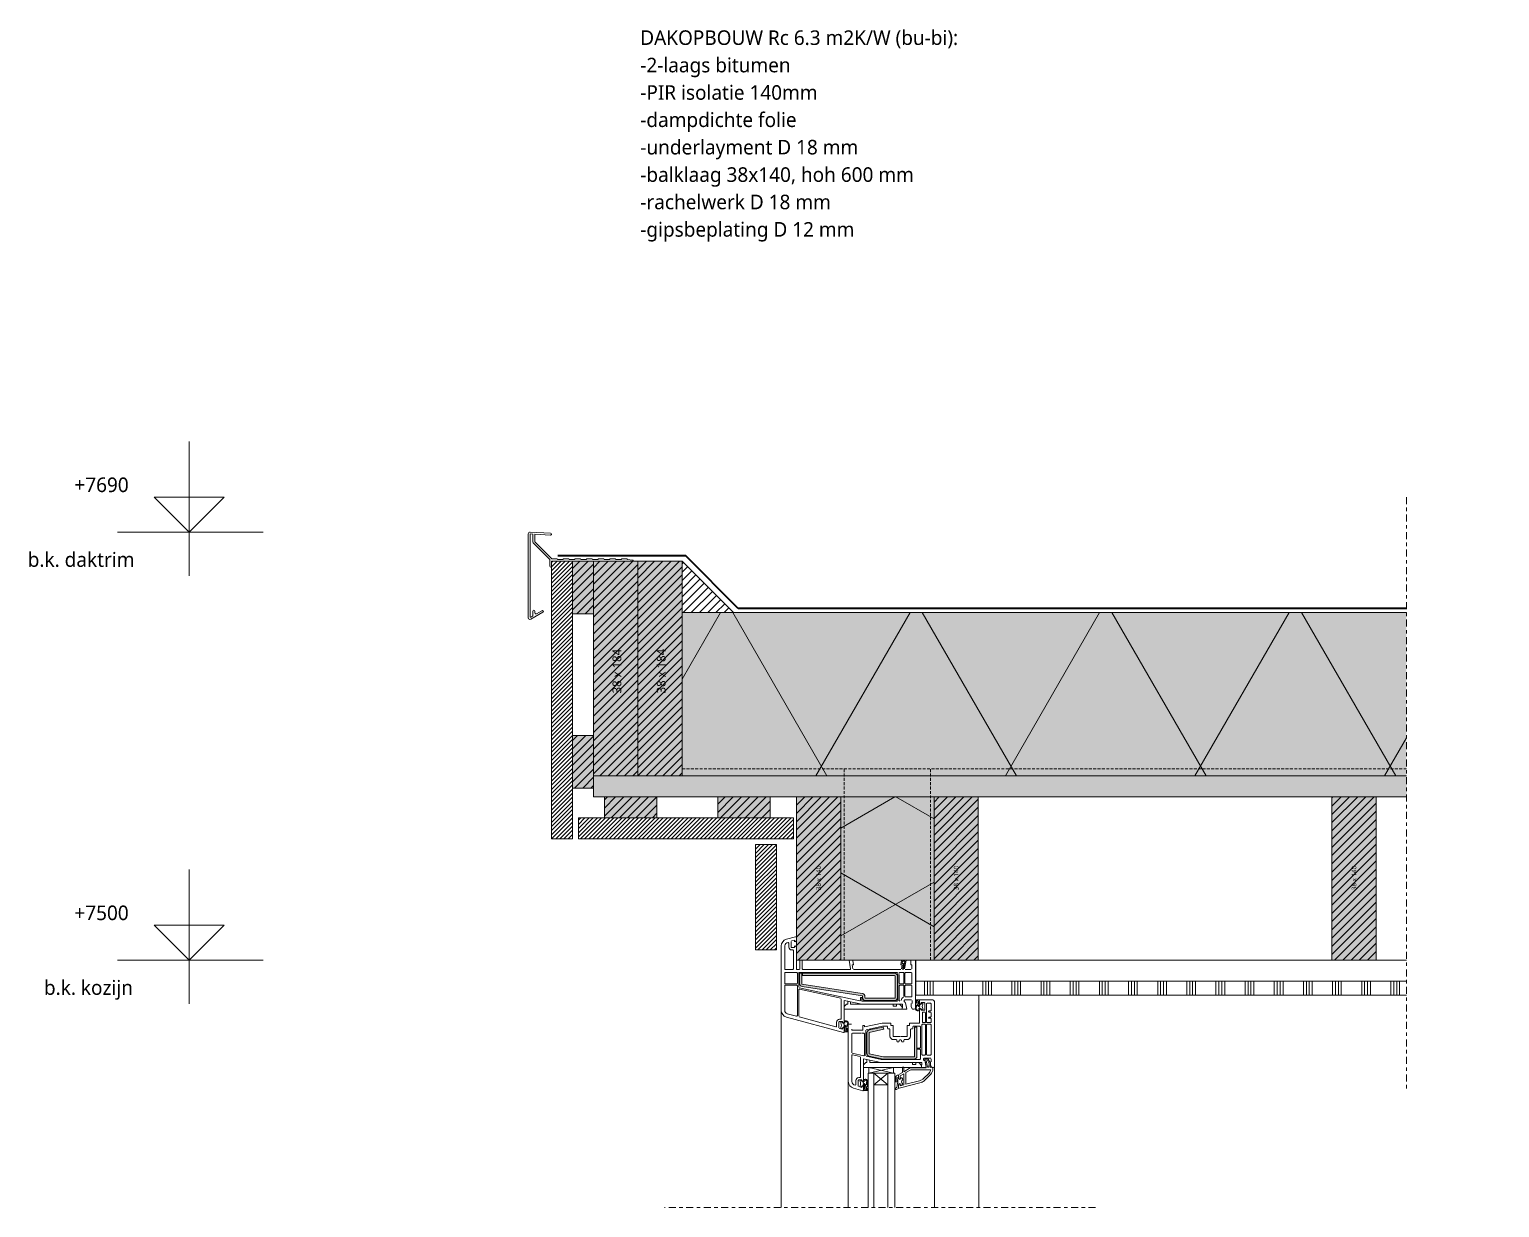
# Model space of a CAD drawing. Header units: millimetres. Extents: x 1813 to 34621, y -2347 to 13791.
# Drawn here: x 2617 to 3878, y -1646 to -635 of the extents above; entities that cross this region are included whole.
import ezdxf

# ---------------------------------------------------------------- set-up
doc = ezdxf.new("R2010")
doc.units = ezdxf.units.MM
doc.linetypes.add('MV_center', pattern=[15, 6, -3, 3, -3])
doc.linetypes.add('MV_hidden', pattern=[3.75, 2.5, -1.25])
for name, color, linetype, lineweight in [('A-ANNO-NOTE', 131, 'Continuous', 18), ('A-DETL', 90, 'Continuous', 13), ('A-DETL-GENF', 92, 'Continuous', 18), ('A-DETL-MEDM', 33, 'Continuous', 18), ('A-DETL-THIN', 151, 'Continuous', 18), ('G-ANNO-TEXT', 231, 'Continuous', 13)]:
    doc.layers.add(name, color=color, linetype=linetype, lineweight=lineweight)
doc.styles.add('Segoe UI', font='segoeui.ttf', dxfattribs={"height": 7.5})
doc.styles.add('Segoe UI_1', font='segoeui.ttf', dxfattribs={"height": 4})
doc.styles.add('Segoe UI_3', font='segoeui.ttf', dxfattribs={"height": 12.5})
doc.styles.add('Segoe UI_B', font='segoeui.ttf', dxfattribs={"height": 12.5})
pattern_1 = [(45, (0, 0), (-1.767767, 1.767767), [])]

# ---------------------------------------------------------------- blocks, each defined once
blk = doc.blocks.new('42 isolatie - Type 1-5094348-Details Verbouwingen')
at = {"layer": 'A-DETL-GENF'}
h = blk.add_hatch(color=256, dxfattribs=at)
h.paths.add_polyline_path([(1381.8, -0.8), (760.5, -0.8), (760.5, -140.8), (1381.8, -140.8)])
h.paths.add_polyline_path([(439.4, -0.8), (0.3, -0.8), (0.3, -140.8), (520.3, -140.8), (520.3, -0.8)])
at = {"layer": 'A-DETL-GENF', "lineweight": 13}
h = blk.add_hatch(dxfattribs=at)
h.set_pattern_fill('FP_16', color=256, style=0, pattern_type=2)
h.set_pattern_definition([(300, (-857.8, -704), (-121.936, -70.4), []), (240, (-857.8, -704), (-121.936, 70.4), [])])
h.paths.add_polyline_path([(1381.8, -0.8), (760.5, -0.8), (760.5, -140.8), (1381.8, -140.8)])
h.paths.add_polyline_path([(439.4, -0.8), (0.3, -0.8), (0.3, -140.8), (520.3, -140.8), (520.3, -0.8)])
at = {"layer": 'A-DETL-GENF'}
for p, q in [((1381.8, -0.8), (760.5, -0.8)), ((1381.8, -0.8), (760.5, -0.8)), ((760.5, -140.8), (1337.8, -140.8)), ((760.5, -140.8), (1337.8, -140.8)), ((1337.8, -140.8), (1381.8, -140.8))]:
    blk.add_line(p, q, dxfattribs=at)
blk = doc.blocks.new('27 compri_daktrim - Type 1-3429338-Details Verbouwingen')
at = {"layer": 'A-DETL-GENF', "lineweight": 13}
for p, q in [((-20, -48.5), (-20, 23.5)), ((-18.4, 25), (-0.8, 24.1)), ((-15.9, 23.3), (-18.4, 23.4)), ((-18.4, 23.4), (-18.4, -47.5)), ((-15.9, 16.3), (-15.9, 23.3)), ((-15.6, 15.6), (-1.5, 1.5)), ((-14.3, 16.6), (-14.3, 23.2)), ((-14.3, 23.2), (-0.8, 22.5)), ((0.3, 2), (-14.3, 16.6)), ((-1.5, 1.5), (-1.5, -4.3)), ((4.7, 2), (0.3, 2)), ((10, 1.6), (5, 1.6)), ((14.7, 2), (10.3, 2)), ((20, 1.6), (15, 1.6)), ((24.7, 2), (20.3, 2)), ((30, 1.6), (25, 1.6)), ((34.7, 2), (30.3, 2)), ((40, 1.6), (35, 1.6)), ((44.7, 2), (40.3, 2)), ((50, 1.6), (45, 1.6)), ((54.7, 2), (50.3, 2)), ((60, 1.6), (55, 1.6)), ((64.7, 2), (60.3, 2)), ((69.6, 1), (65, 1.6)), ((-17.8, -49.8), (-7.4, -43.8)), ((-17.6, -47.9), (-15.9, -46.9)), ((-15.9, -46.9), (-15.9, -42.8)), ((-14.3, -42.8), (-14.3, -44.2)), ((-12.8, -45.1), (-8.2, -42.4))]:
    blk.add_line(p, q, dxfattribs=at)
for centre, radius, start, end in [((-18.5, 23.5), 1.5, 87, 180), ((-14.9, 16.3), 1, 180, 225), ((-0.8, 23.3), 0.8, 360, 87), ((-0.8, 23.3), 0.8, 267, 0), ((4.7, 1.7), 0.3, 340.5288, 90), ((10.3, 1.7), 0.3, 90, 199.4712), ((14.7, 1.7), 0.3, 340.5288, 90), ((20.3, 1.7), 0.3, 90, 199.4712), ((24.7, 1.7), 0.3, 340.5288, 90), ((30.3, 1.7), 0.3, 90, 199.4712), ((34.7, 1.7), 0.3, 340.5288, 90), ((40.3, 1.7), 0.3, 90, 199.4712), ((44.7, 1.7), 0.3, 340.5288, 90), ((50.3, 1.7), 0.3, 90, 199.4712), ((54.7, 1.7), 0.3, 340.5288, 90), ((60.3, 1.7), 0.3, 90, 199.4712), ((64.7, 1.7), 0.3, 340.9679, 90), ((69.5, 0.5), 0.5, 270, 82.4599), ((-0.7, -4.3), 0.75, 180, 270), ((-0.7, -4.3), 0.75, 270, 0), ((-18.5, -48.5), 1.5, 180, 300), ((-17.9, -47.5), 0.5, 180, 300), ((-15.1, -42.8), 0.8, 90, 180), ((-15.1, -42.8), 0.8, 360, 90), ((-13.3, -44.2), 1, 180, 300), ((-7.8, -43.1), 0.8, 360, 120), ((-7.8, -43.1), 0.8, 300, 0)]:
    blk.add_arc(centre, radius, start, end, dxfattribs=at)
blk = doc.blocks.new('00 hout_rechthoekig_sls - SLS 38x184-V146-Details Verbouwingen')
at = {"layer": 'A-DETL-GENF', "lineweight": 13}
blk.add_hatch(color=256, dxfattribs=at).paths.add_polyline_path([(184, 0), (0, 0), (0, -38), (184, -38)])
at = {"layer": 'A-DETL-MEDM', "lineweight": 13}
h = blk.add_hatch(dxfattribs=at)
h.set_pattern_fill('FP_220', color=256, style=0, pattern_type=2)
h.set_pattern_definition([(135, (-1091.399, -3139.155), (-3.535534, -3.535534), [])])
h.paths.add_polyline_path([(184, 0), (0, 0), (0, -38), (184, -38)])
at = {"layer": 'A-DETL-MEDM'}
for p, q in [((0, 0), (184, 0)), ((0, -38), (0, 0)), ((184, 0), (184, -38)), ((184, 0), (184, -38)), ((184, 0), (184, -38)), ((45, -38), (0, -38)), ((45, -38), (0, -38)), ((149.5, -38), (45, -38)), ((149.5, -38), (45, -38)), ((184, -38), (149.5, -38)), ((184, -38), (149.5, -38))]:
    blk.add_line(p, q, dxfattribs=at)
blk = doc.blocks.new('00 hout_rechthoekig_sls - SLS 38x184-V147-Details Verbouwingen')
at = {"layer": 'A-DETL-GENF', "lineweight": 13}
blk.add_hatch(color=256, dxfattribs=at).paths.add_polyline_path([(184, -38), (184, 0), (0, 0), (0, -38)])
at = {"layer": 'A-DETL-MEDM', "lineweight": 13}
h = blk.add_hatch(dxfattribs=at)
h.set_pattern_fill('FP_221', color=256, style=0, pattern_type=2)
h.set_pattern_definition([(135, (-1091.399, -3177.155), (-3.535534, -3.535534), [])])
h.paths.add_polyline_path([(184, 0), (0, 0), (0, -38), (184, -38)])
at = {"layer": 'A-DETL-MEDM'}
for p, q in [((0, 0), (184, 0)), ((0, -38), (0, 0)), ((184, 0), (184, -38)), ((184, 0), (184, -38)), ((184, 0), (184, -38)), ((184, -38), (0, -38)), ((184, -38), (0, -38))]:
    blk.add_line(p, q, dxfattribs=at)
blk = doc.blocks.new('00 hout_rechthoekig_sls - Vuren Gewolmaniseerd 18x45-5094349-Details Verbouwingen')
at = {"layer": 'A-DETL-GENF', "lineweight": 13}
blk.add_hatch(color=256, dxfattribs=at).paths.add_polyline_path([(0, -18), (45, -18), (45, 0), (0, 0)])
at = {"layer": 'A-DETL-MEDM', "lineweight": 13}
h = blk.add_hatch(dxfattribs=at)
h.set_pattern_fill('FP_222', color=256, style=0, pattern_type=2)
h.set_pattern_definition([(315, (1285.899, 3083.155), (3.535534, 3.535534), [])])
h.paths.add_polyline_path([(0, -18), (45, -18), (45, 0), (0, 0)])
at = {"layer": 'A-DETL-MEDM'}
for p, q in [((0, 0), (45, 0)), ((0, -18), (0, 0)), ((45, 0), (45, -18)), ((45, 0), (45, -18)), ((45, 0), (45, -18)), ((45, -18), (0, -18)), ((45, -18), (0, -18))]:
    blk.add_line(p, q, dxfattribs=at)
blk = doc.blocks.new('00 hout_rechthoekig_sls - Vuren Gewolmaniseerd 18x45-V148-Details Verbouwingen')
at = {"layer": 'A-DETL-GENF', "lineweight": 13}
blk.add_hatch(color=256, dxfattribs=at).paths.add_polyline_path([(0, -18), (45, -18), (45, 0), (0, 0)])
at = {"layer": 'A-DETL-MEDM', "lineweight": 13}
h = blk.add_hatch(dxfattribs=at)
h.set_pattern_fill('FP_223', color=256, style=0, pattern_type=2)
h.set_pattern_definition([(315, (1136.399, 3083.155), (3.535534, 3.535534), [])])
h.paths.add_polyline_path([(0, -18), (45, -18), (45, 0), (0, 0)])
at = {"layer": 'A-DETL-MEDM'}
for p, q in [((0, 0), (45, 0)), ((0, -18), (0, 0)), ((45, 0), (45, -18)), ((45, 0), (45, -18)), ((45, 0), (45, -18)), ((45, -18), (0, -18)), ((45, -18), (0, -18))]:
    blk.add_line(p, q, dxfattribs=at)
blk = doc.blocks.new('NLRS_00_DI_maskeer - Type 1-5094346-Details Verbouwingen')
at = {"layer": 'A-DETL-GENF', "linetype": 'MV_center'}
blk.add_line((-100, 0), (408, 0), dxfattribs=at)
blk = doc.blocks.new('31 dubbel_glas - Type 1-V152-Details Verbouwingen')
at = {"layer": 'A-DETL-GENF', "lineweight": 13}
for p, q in [((0, 23), (115.2, 23)), ((0, 0), (0, 23)), ((0, 17), (115.2, 17)), ((0, 5), (10, 17)), ((0, 17), (10, 5)), ((10, 17), (10, 5)), ((115.2, 5), (0, 5)), ((115.2, 0), (0, 0))]:
    blk.add_line(p, q, dxfattribs=at)
blk = doc.blocks.new('33 sparing - Type 1-4933726-Details Verbouwingen')
at = {"layer": 'A-DETL-GENF'}
for p, q in [((0, 5), (21, 5)), ((0, 0), (0, 5)), ((0, 5), (21, 0)), ((21, 5), (0, 0)), ((21, 0), (0, 0)), ((21, 5), (21, 0))]:
    blk.add_line(p, q, dxfattribs=at)
blk = doc.blocks.new('NLRS_00_DI_hout_rechthoekig - SLS 38x140 2-V158-Details Verbouwingen')
at = {"layer": 'A-DETL-GENF', "lineweight": 13}
blk.add_hatch(color=256, dxfattribs=at).paths.add_polyline_path([(0, -38), (140, -38), (140, 0), (0, 0)])
at = {"layer": 'A-DETL-MEDM', "lineweight": 13}
h = blk.add_hatch(dxfattribs=at)
h.set_pattern_fill('FP_227', color=256, style=0, pattern_type=2)
h.set_pattern_definition([(315, (1433.399, 3275.155), (3.535534, 3.535534), [])])
h.paths.add_polyline_path([(0, -38), (140, -38), (140, 0), (0, 0)])
at = {"layer": 'A-DETL-MEDM'}
for p, q in [((0, 0), (140, 0)), ((0, -38), (0, 0)), ((140, 0), (140, -38)), ((140, 0), (140, -38)), ((140, 0), (140, -38)), ((140, -38), (0, -38)), ((140, -38), (0, -38))]:
    blk.add_line(p, q, dxfattribs=at)
blk = doc.blocks.new('00 hout_rechthoekig_sls - Vuren Gewolmaniseerd 18x45-V159-Details Verbouwingen')
at = {"layer": 'A-DETL-GENF', "lineweight": 13}
blk.add_hatch(color=256, dxfattribs=at).paths.add_polyline_path([(45, -18), (45, 0), (0, 0), (0, -18)])
at = {"layer": 'A-DETL-MEDM', "lineweight": 13}
h = blk.add_hatch(dxfattribs=at)
h.set_pattern_fill('FP_228', color=256, style=0, pattern_type=2)
h.set_pattern_definition([(45, (-3110.64, 1293.399), (-3.535534, 3.535534), [])])
h.paths.add_polyline_path([(45, -18), (45, 0), (0, 0), (0, -18)])
at = {"layer": 'A-DETL-MEDM'}
for p, q in [((0, 0), (45, 0)), ((0, -18), (0, 0)), ((45, 0), (45, -18)), ((45, 0), (45, -18)), ((45, 0), (45, -18)), ((45, -18), (0, -18)), ((45, -18), (0, -18))]:
    blk.add_line(p, q, dxfattribs=at)
blk = doc.blocks.new('00 hout_rechthoekig_sls - Vuren Gewolmaniseerd 18x45-V160-Details Verbouwingen')
at = {"layer": 'A-DETL-GENF', "lineweight": 13}
blk.add_hatch(color=256, dxfattribs=at).paths.add_polyline_path([(45, -18), (45, 0), (0, 0), (0, -18)])
at = {"layer": 'A-DETL-MEDM', "lineweight": 13}
h = blk.add_hatch(dxfattribs=at)
h.set_pattern_fill('FP_229', color=256, style=0, pattern_type=2)
h.set_pattern_definition([(45, (-3207.706, 1293.399), (-3.535534, 3.535534), [])])
h.paths.add_polyline_path([(45, -18), (45, 0), (0, 0), (0, -18)])
at = {"layer": 'A-DETL-MEDM'}
for p, q in [((0, 0), (45, 0)), ((0, -18), (0, 0)), ((45, 0), (45, -18)), ((45, 0), (45, -18)), ((45, 0), (45, -18)), ((45, -18), (0, -18)), ((45, -18), (0, -18))]:
    blk.add_line(p, q, dxfattribs=at)
blk = doc.blocks.new('NLRS_00_DI_hout_rechthoekig - SLS 38x140 2-V161-Details Verbouwingen')
at = {"layer": 'A-DETL-GENF', "lineweight": 13}
blk.add_hatch(color=256, dxfattribs=at).paths.add_polyline_path([(0, -38), (140, -38), (140, 0), (0, 0)])
at = {"layer": 'A-DETL-MEDM', "lineweight": 13}
h = blk.add_hatch(dxfattribs=at)
h.set_pattern_fill('FP_230', color=256, style=0, pattern_type=2)
h.set_pattern_definition([(315, (1433.399, 3393.155), (3.535534, 3.535534), [])])
h.paths.add_polyline_path([(0, -38), (140, -38), (140, 0), (0, 0)])
at = {"layer": 'A-DETL-MEDM'}
for p, q in [((0, 0), (140, 0)), ((0, -38), (0, 0)), ((140, 0), (140, -38)), ((140, 0), (140, -38)), ((140, 0), (140, -38)), ((140, -38), (0, -38)), ((140, -38), (0, -38))]:
    blk.add_line(p, q, dxfattribs=at)
blk = doc.blocks.new('NLRS_00_DI_hout_rechthoekig - SLS 38x140 2-V162-Details Verbouwingen')
at = {"layer": 'A-DETL-GENF', "lineweight": 13}
blk.add_hatch(color=256, dxfattribs=at).paths.add_polyline_path([(0, -38), (140, -38), (140, 0), (0, 0)])
at = {"layer": 'A-DETL-MEDM', "lineweight": 13}
h = blk.add_hatch(dxfattribs=at)
h.set_pattern_fill('FP_231', color=256, style=0, pattern_type=2)
h.set_pattern_definition([(315, (1433.399, 3734.355), (3.535534, 3.535534), [])])
h.paths.add_polyline_path([(0, -38), (140, -38), (140, 0), (0, 0)])
at = {"layer": 'A-DETL-MEDM'}
for p, q in [((0, 0), (140, 0)), ((0, -38), (0, 0)), ((140, 0), (140, -38)), ((140, 0), (140, -38)), ((140, 0), (140, -38)), ((140, -38), (0, -38)), ((140, -38), (0, -38))]:
    blk.add_line(p, q, dxfattribs=at)
blk = doc.blocks.new('42 isolatie - Type 1-5094352-Details Verbouwingen')
at = {"layer": 'A-DETL-GENF'}
blk.add_hatch(color=256, dxfattribs=at).paths.add_polyline_path([(0.3, -80.8), (140.3, -80.8), (140.3, -0.8), (0.3, -0.8)])
at = {"layer": 'A-DETL-GENF', "lineweight": 13}
h = blk.add_hatch(dxfattribs=at)
h.set_pattern_fill('FP_232', color=256, style=0, pattern_type=2)
h.set_pattern_definition([(300, (0, 0), (-69.282, -40), []), (240, (0, 0), (-69.282, 40), [])])
h.paths.add_polyline_path([(0.3, -0.8), (0.3, -80.8), (140.3, -80.8), (140.3, -0.8), (131.2, -0.8)])
at = {"layer": 'A-DETL-GENF'}
for p, q in [((140.3, -0.8), (0.3, -0.8)), ((0.3, -0.8), (0.3, -80.8)), ((140.3, -0.8), (0.3, -0.8)), ((0.3, -0.8), (0.3, -80.8)), ((140.3, -80.8), (140.3, -0.8)), ((140.3, -80.8), (140.3, -0.8)), ((0.3, -80.8), (140.3, -80.8)), ((0.3, -80.8), (140.3, -80.8))]:
    blk.add_line(p, q, dxfattribs=at)
blk = doc.blocks.new('NLRS_00_DI_maskeer - Type 1-5094347-Details Verbouwingen')
at = {"layer": 'A-DETL-GENF', "linetype": 'MV_center'}
blk.add_line((269.5, 0), (-100, 0), dxfattribs=at)

msp = doc.modelspace()

# ---------------------------------------------------------------- hatches: boundary and pattern name
at = {"layer": 'A-DETL-GENF', "lineweight": 13}
h = msp.add_hatch(dxfattribs=at)
h.set_pattern_fill('FP_23', color=254, style=0, pattern_type=2)
h.set_pattern_definition(pattern_1)
h.paths.add_polyline_path([(3083.2, -1329.4), (3083.2, -1091.4), (3065.2, -1091.4), (3065.2, -1329.4)])
h = msp.add_hatch(dxfattribs=at)
h.set_pattern_fill('FP_12', color=250, style=0, pattern_type=2)
h.set_pattern_definition([(45, (0, 0), (-3.535534, 3.535534), [])])
h.paths.add_polyline_path([(3177.2, -1135.4), (3221.2, -1135.4), (3177.2, -1091.4)])
h = msp.add_hatch(dxfattribs=at)
h.set_pattern_fill('FP_11', color=250, style=0, pattern_type=2)
h.set_pattern_definition([(0, (0, 0), (0, 9.476), []), (0, (0, 4.738), (0, 9.476), [4.738, -2.369])])
h.paths.add_polyline_path([(3431.2, -1293.4), (3798.5, -1293.4), (3798.5, -1275.4), (3101.2, -1275.4), (3101.2, -1293.4), (3393.2, -1293.4)])
h.paths.add_polyline_path([(4096.7, -1293.4), (4558.7, -1293.4), (4558.7, -1275.4), (4038.7, -1275.4), (4038.7, -1293.4), (4058.7, -1293.4)])
h = msp.add_hatch(dxfattribs=at)
h.set_pattern_fill('FP_23', color=254, style=0, pattern_type=2)
h.set_pattern_definition(pattern_1)
h.paths.add_polyline_path([(3110.6, -1329.4), (3272.7, -1329.4), (3272.7, -1311.4), (3088.2, -1311.4), (3088.2, -1329.4)])
h = msp.add_hatch(dxfattribs=at)
h.set_pattern_fill('FP_23', color=254, style=0, pattern_type=2)
h.set_pattern_definition(pattern_1)
h.paths.add_polyline_path([(3258.2, -1424.7), (3258.2, -1334.4), (3240.2, -1334.4), (3240.2, -1424.7)])
at = {"layer": 'A-DETL-GENF'}
for points in [[(3334.4, -1468.1), (3359.4, -1468.1), (3360, -1468), (3360.6, -1467.8), (3361.1, -1467.4), (3361.5, -1466.9), (3361.8, -1466.2), (3361.9, -1465.6), (3361.9, -1447.1), (3361.8, -1446.5), (3361.5, -1445.9), (3361.1, -1445.3), (3360.6, -1444.9), (3360, -1444.7), (3359.4, -1444.6), (3280.4, -1444.6), (3280.4, -1446.6), (3359.5, -1446.6), (3359.7, -1446.7), (3359.8, -1447), (3359.9, -1447.1), (3359.8, -1465.7), (3359.7, -1466), (3359.5, -1466.1), (3359.4, -1466.1), (3334.2, -1466.1), (3334, -1466), (3333.9, -1465.7), (3333.9, -1465.6), (3333.9, -1464.5), (3333.8, -1463.9), (3333.6, -1463.4), (3333.3, -1462.9), (3332.8, -1462.5), (3332.3, -1462.2), (3331.7, -1462.1), (3279.9, -1453.9), (3279.9, -1444.6), (3277.9, -1444.6), (3277.9, -1453.5), (3277.9, -1454), (3278.1, -1454.6), (3278.5, -1455.1), (3278.9, -1455.5), (3279.4, -1455.8), (3280, -1455.9), (3331.9, -1464.1), (3331.9, -1465.6), (3331.9, -1466.2), (3332.2, -1466.9), (3332.6, -1467.4), (3333.1, -1467.8), (3333.7, -1468)], [(3349.6, -1518.3), (3376.1, -1518.3), (3376.8, -1518.2), (3377.4, -1517.9), (3377.9, -1517.5), (3378.4, -1516.8), (3378.6, -1516.4), (3378.6, -1515.8), (3378.6, -1490.8), (3376.6, -1490.8), (3376.6, -1515.9), (3376.5, -1516.1), (3376.3, -1516.3), (3376.1, -1516.3), (3349.8, -1516.3), (3337.6, -1513.7), (3337.6, -1495.4), (3350.1, -1492.7), (3349.6, -1490.8), (3337.6, -1493.3), (3337.1, -1493.5), (3336.6, -1493.8), (3336.2, -1494.2), (3335.9, -1494.7), (3335.7, -1495.2), (3335.6, -1495.8), (3335.6, -1513.3), (3335.7, -1513.8), (3335.9, -1514.4), (3336.2, -1514.9), (3336.6, -1515.3), (3337.1, -1515.5), (3337.6, -1515.7), (3342.9, -1516.8)]]:
    msp.add_hatch(color=7, dxfattribs=at).paths.add_polyline_path(points)
at = {"layer": 'A-DETL-GENF', "lineweight": 13}
h = msp.add_hatch(dxfattribs=at)
h.set_pattern_fill('FP_13', color=254, style=0, pattern_type=2)
h.set_pattern_definition([(90, (10, 0), (-25, 1e-15), []), (90, (12.5, 0), (-25, 1e-15), []), (90, (15, 0), (-25, 1e-15), []), (90, (17.5, 0), (-25, 1e-15), [])])
h.paths.add_polyline_path([(3555.7, -1463.4), (3798.5, -1463.4), (3798.5, -1451.4), (3377.7, -1451.4), (3377.7, -1463.4), (3414.7, -1463.4)])
h.paths.add_polyline_path([(4558.7, -1463.4), (4558.7, -1451.4), (4038.7, -1451.4), (4038.7, -1463.4)])

# ---------------------------------------------------------------- linework, layer by layer
at = {"layer": 'A-DETL', "lineweight": 18}
for p, q in [((2754.4, -1103.8), (2754.4, -988.8)), ((2784.4, -1036.4), (2724.4, -1036.4)), ((2724.4, -1036.4), (2754.4, -1066.4)), ((2754.4, -1066.4), (2784.4, -1036.4)), ((2693, -1066.4), (2818, -1066.4)), ((2754.4, -1470.8), (2754.4, -1355.8)), ((2784.4, -1403.4), (2724.4, -1403.4)), ((2724.4, -1403.4), (2754.4, -1433.4)), ((2754.4, -1433.4), (2784.4, -1403.4)), ((3262.2, -1476.5), (3262.2, -1421.3)), ((3265.2, -1421.3), (3265.2, -1440.9)), ((3266.6, -1415.5), (3274.5, -1413.4)), ((3268.7, -1422.2), (3268.7, -1418.8)), ((3270.7, -1417.4), (3270.7, -1422.2)), ((3273.7, -1416.2), (3271, -1416.9)), ((3271.2, -1422.7), (3273.7, -1422.7)), ((3272.2, -1424.7), (3271.2, -1424.7)), ((3273.7, -1417.7), (3273.7, -1416.2)), ((3273.7, -1422.7), (3273.7, -1421.2)), ((3275.2, -1416.7), (3274.2, -1417.7)), ((3274.2, -1421.2), (3275.2, -1422.2)), ((2693, -1433.4), (2818, -1433.4)), ((3272.7, -1440.9), (3272.7, -1425.2)), ((3275.2, -1433.4), (3275.2, -1440.9)), ((3278.2, -1440.9), (3278.2, -1433.4)), ((3280.2, -1433.4), (3280.2, -1440.9)), ((3321.7, -1440.8), (3320.4, -1433.4)), ((3323.5, -1433.8), (3324.2, -1437.4)), ((3364.7, -1437.4), (3365.3, -1433.8)), ((3366.2, -1434.4), (3365.8, -1436.4)), ((3365.8, -1436.4), (3367.1, -1436.4)), ((3368.2, -1434.4), (3366.2, -1434.4)), ((3367.1, -1436.4), (3366.2, -1441.4)), ((3366.9, -1441.4), (3368.2, -1434.4)), ((3369.4, -1433.4), (3368, -1440.9)), ((3373.2, -1437.4), (3373.2, -1433.4)), ((3377.2, -1433.4), (3377.2, -1474.4)), ((3377.7, -1433.4), (3377.7, -1451.4)), ((3734.4, -1433.4), (3431.2, -1433.4)), ((3798.5, -1433.4), (3772.4, -1433.4)), ((3265.2, -1444.6), (3265.2, -1453.3)), ((3265.7, -1441.4), (3272.2, -1441.4)), ((3275.5, -1444.1), (3265.7, -1444.1)), ((3275.7, -1441.4), (3277.7, -1441.4)), ((3276, -1453.3), (3276, -1444.6)), ((3277.2, -1456.7), (3277.2, -1444.6)), ((3277.7, -1444.1), (3361.7, -1444.1)), ((3279.9, -1444.6), (3277.9, -1444.6)), ((3277.9, -1444.6), (3277.9, -1453.5)), ((3279.9, -1453.9), (3279.9, -1444.6)), ((3359.4, -1444.6), (3280.4, -1444.6)), ((3280.4, -1444.6), (3280.4, -1446.6)), ((3280.4, -1446.6), (3359.4, -1446.6)), ((3280.7, -1441.4), (3321.2, -1441.4)), ((3324.2, -1437.4), (3322.9, -1437.4)), ((3322.9, -1437.4), (3323.5, -1440.9)), ((3324.1, -1441.4), (3364.7, -1441.4)), ((3359.9, -1447.1), (3359.9, -1465.6)), ((3361.9, -1465.6), (3361.9, -1447.1)), ((3362.2, -1444.6), (3362.2, -1468.1)), ((3363.4, -1445.7), (3363.4, -1453.3)), ((3366.9, -1444.1), (3363.9, -1444.1)), ((3365.9, -1437.4), (3364.7, -1437.4)), ((3365.3, -1440.9), (3365.9, -1437.4)), ((3367.4, -1453.3), (3367.4, -1444.6)), ((3368.2, -1444.6), (3368.2, -1453.3)), ((3368.4, -1441.4), (3373.7, -1441.4)), ((3373.7, -1444.1), (3368.7, -1444.1)), ((3374.2, -1437.4), (3373.2, -1437.4)), ((3374.2, -1440.9), (3374.2, -1437.4)), ((3374.2, -1453.3), (3374.2, -1444.6)), ((3265.2, -1455.5), (3265.2, -1476.5)), ((3265.7, -1453.8), (3275.5, -1453.8)), ((3275.5, -1455), (3265.7, -1455)), ((3276, -1481), (3276, -1455.5)), ((3277.2, -1481.6), (3277.2, -1458.9)), ((3329.6, -1468.2), (3277.6, -1457.1)), ((3277.8, -1458.4), (3313.3, -1466)), ((3331.7, -1462.1), (3279.9, -1453.9)), ((3280, -1455.9), (3331.9, -1464.1)), ((3363.4, -1455.5), (3363.4, -1468.1)), ((3363.9, -1453.8), (3366.9, -1453.8)), ((3366.9, -1455), (3363.9, -1455)), ((3367.4, -1464.7), (3367.4, -1455.5)), ((3368.2, -1455.5), (3368.2, -1464.4)), ((3368.7, -1453.8), (3373.7, -1453.8)), ((3373.7, -1455), (3368.7, -1455)), ((3374.2, -1464.4), (3374.2, -1455.5)), ((3377.7, -1451.4), (3798.5, -1451.4)), ((3313.7, -1466.5), (3313.7, -1483.6)), ((3331.2, -1471.3), (3316.2, -1468.1)), ((3316.2, -1468.1), (3316.2, -1486.6)), ((3316.2, -1473.3), (3318.2, -1471.3)), ((3316.2, -1475.4), (3316.2, -1473.3)), ((3318.2, -1471.3), (3319.2, -1471.3)), ((3319.2, -1471.3), (3319.2, -1468.6)), ((3319.2, -1468.6), (3321.7, -1469.2)), ((3321.7, -1469.2), (3321.7, -1471.3)), ((3321.7, -1471.3), (3358.2, -1471.3)), ((3331.2, -1465.6), (3330.2, -1465.6)), ((3330.2, -1465.6), (3330.2, -1467.7)), ((3331.2, -1468.1), (3331.2, -1465.6)), ((3347.2, -1471.3), (3331.2, -1471.3)), ((3361.7, -1468.6), (3331.7, -1468.6)), ((3331.9, -1464.1), (3331.9, -1465.6)), ((3333.9, -1465.6), (3333.9, -1464.5)), ((3359.4, -1466.1), (3334.4, -1466.1)), ((3334.4, -1468.1), (3359.4, -1468.1)), ((3366.3, -1471.3), (3348.2, -1471.3)), ((3358.2, -1471.3), (3358.2, -1472.9)), ((3358.2, -1472.9), (3361, -1472.9)), ((3361, -1472.9), (3361, -1471.3)), ((3361, -1471.3), (3363.2, -1471.3)), ((3363.7, -1471.3), (3366.1, -1473.7)), ((3365.9, -1475.4), (3366.3, -1471.3)), ((3366.1, -1473.7), (3365.9, -1475.4)), ((3373.9, -1467.6), (3368.2, -1467.6)), ((3368.7, -1464.9), (3373.7, -1464.9)), ((3368.9, -1469.9), (3369.9, -1475.4)), ((3373.7, -1473.6), (3373.7, -1470.6)), ((3374.7, -1475.4), (3373.7, -1473.6)), ((3374.4, -1470.6), (3374.4, -1468.1)), ((3380.7, -1470.4), (3380.7, -1467.4)), ((3380.7, -1467.4), (3391.2, -1467.4)), ((3381.7, -1471.4), (3380.7, -1470.4)), ((3380.7, -1475.9), (3381.7, -1474.9)), ((3384.7, -1469.8), (3382.2, -1469.8)), ((3382.2, -1469.8), (3382.2, -1471.4)), ((3382.2, -1474.9), (3382.2, -1476.4)), ((3385.2, -1475.9), (3385.2, -1470.3)), ((3386.7, -1470.9), (3386.7, -1486.5)), ((3390.2, -1470.4), (3387.2, -1470.4)), ((3390.7, -1476.5), (3390.7, -1470.9)), ((3393.7, -1469.9), (3393.7, -1524.4)), ((3431.7, -1645.6), (3431.7, -1463.4)), ((3315.5, -1495.4), (3266.6, -1482.3)), ((3267.4, -1479.4), (3275.3, -1481.5)), ((3309, -1490.5), (3277.5, -1482.1)), ((3309.7, -1486.6), (3309.7, -1490.1)), ((3311.7, -1486.6), (3311.7, -1491.4)), ((3313.2, -1484.1), (3312.2, -1484.1)), ((3314.7, -1486.1), (3312.2, -1486.1)), ((3314.7, -1487.6), (3314.7, -1486.1)), ((3316.2, -1486.6), (3315.2, -1487.6)), ((3363.2, -1475.4), (3316.2, -1475.4)), ((3333.7, -1490.6), (3348.8, -1487.4)), ((3348.8, -1487.4), (3356.1, -1487.4)), ((3356.1, -1487.4), (3356.1, -1489.6)), ((3365.9, -1475.4), (3363.2, -1475.4)), ((3369.9, -1475.4), (3365.9, -1475.4)), ((3372.3, -1489.6), (3372.3, -1487.4)), ((3372.3, -1487.4), (3380.7, -1487.4)), ((3376.2, -1475.4), (3374.7, -1475.4)), ((3380.7, -1487.4), (3380.7, -1475.9)), ((3382.2, -1476.4), (3384.7, -1476.4)), ((3383.2, -1478.5), (3383.2, -1486.5)), ((3385.4, -1478), (3383.7, -1478)), ((3383.7, -1487), (3385.4, -1487)), ((3385.9, -1486.5), (3385.9, -1478.5)), ((3387.2, -1487), (3390.2, -1487)), ((3389.1, -1477), (3390.2, -1477)), ((3390.2, -1478), (3389.1, -1478)), ((3389.1, -1482.3), (3390.2, -1482.3)), ((3390.2, -1483.3), (3389.1, -1483.3)), ((3390.7, -1481.8), (3390.7, -1478.5)), ((3390.7, -1486.5), (3390.7, -1483.8)), ((3312, -1491.9), (3314.7, -1492.6)), ((3314.7, -1492.6), (3314.7, -1491.1)), ((3315.2, -1491.1), (3316.2, -1492.1)), ((3316.2, -1492.1), (3316.2, -1494.9)), ((3319.7, -1537.5), (3319.7, -1488.4)), ((3319.7, -1488.4), (3322.5, -1488.4)), ((3322.7, -1492.6), (3322.7, -1493.4)), ((3322.7, -1493.4), (3332.2, -1493.4)), ((3322.7, -1496.6), (3322.7, -1512.8)), ((3331.1, -1496.1), (3323.2, -1496.1)), ((3333, -1496.1), (3331.7, -1496.1)), ((3332.2, -1493.4), (3332.2, -1489.4)), ((3332.2, -1489.4), (3333.7, -1489.4)), ((3333.5, -1514.9), (3333.5, -1496.6)), ((3333.7, -1489.4), (3333.7, -1490.6)), ((3334.7, -1493.5), (3334.7, -1515.4)), ((3349.1, -1490.1), (3335.1, -1493.1)), ((3335.6, -1495.8), (3335.6, -1513.3)), ((3349.6, -1490.8), (3337.6, -1493.3)), ((3337.6, -1495.4), (3350.1, -1492.7)), ((3337.6, -1513.7), (3337.6, -1495.4)), ((3353.2, -1490.1), (3349.1, -1490.1)), ((3350.1, -1492.7), (3349.6, -1490.8)), ((3353.4, -1492), (3353.4, -1490.3)), ((3355.2, -1492.3), (3353.7, -1492.3)), ((3355.4, -1498.4), (3355.4, -1492.5)), ((3356.1, -1489.6), (3358.1, -1489.6)), ((3358.1, -1489.6), (3358.1, -1498.4)), ((3358.6, -1498.9), (3363.9, -1498.9)), ((3364.6, -1498.9), (3369.8, -1498.9)), ((3370.3, -1498.4), (3370.3, -1489.6)), ((3370.3, -1489.6), (3372.3, -1489.6)), ((3373, -1492.5), (3373, -1498.4)), ((3374.8, -1492.3), (3373.3, -1492.3)), ((3375, -1490.3), (3375, -1492)), ((3381.1, -1490.1), (3375.3, -1490.1)), ((3378.6, -1490.8), (3376.6, -1490.8)), ((3376.6, -1490.8), (3376.6, -1515.8)), ((3378.6, -1515.8), (3378.6, -1490.8)), ((3381.6, -1508.4), (3381.6, -1490.6)), ((3382.8, -1488.9), (3382.8, -1514.4)), ((3385.4, -1488.4), (3383.3, -1488.4)), ((3385.9, -1514.4), (3385.9, -1488.9)), ((3386.7, -1488.9), (3386.7, -1514.4)), ((3390.2, -1488.4), (3387.2, -1488.4)), ((3390.7, -1514.4), (3390.7, -1488.9)), ((3361, -1501.6), (3358.6, -1501.6)), ((3361.2, -1503.3), (3361.2, -1501.8)), ((3363, -1503.6), (3361.5, -1503.6)), ((3363.2, -1502.1), (3363.2, -1503.3)), ((3365, -1501.9), (3363.5, -1501.9)), ((3365.2, -1503.3), (3365.2, -1502.1)), ((3367, -1503.6), (3365.5, -1503.6)), ((3367.2, -1501.8), (3367.2, -1503.3)), ((3369.8, -1501.6), (3367.5, -1501.6)), ((3379.3, -1508.9), (3381.1, -1508.9)), ((3381.1, -1509.9), (3379.3, -1509.9)), ((3381.6, -1518.1), (3381.6, -1510.4)), ((3322.7, -1515.1), (3322.7, -1537.5)), ((3323.1, -1513.3), (3332.9, -1515.4)), ((3329.8, -1516), (3323.3, -1514.6)), ((3330.2, -1533.6), (3330.2, -1516.5)), ((3347.7, -1521.3), (3332.7, -1518.1)), ((3332.7, -1518.1), (3332.7, -1536.6)), ((3332.7, -1523.3), (3334.7, -1521.3)), ((3332.7, -1525.4), (3332.7, -1523.3)), ((3379.7, -1525.4), (3332.7, -1525.4)), ((3334.7, -1521.3), (3335.7, -1521.3)), ((3335.1, -1515.9), (3348, -1518.6)), ((3335.7, -1521.3), (3335.7, -1518.6)), ((3335.7, -1518.6), (3338.2, -1519.2)), ((3349.8, -1516.3), (3337.6, -1513.7)), ((3337.6, -1515.7), (3349.6, -1518.3)), ((3338.2, -1519.2), (3338.2, -1521.3)), ((3338.2, -1521.3), (3374.7, -1521.3)), ((3382.8, -1521.3), (3347.7, -1521.3)), ((3348, -1518.6), (3381.1, -1518.6)), ((3349.6, -1518.3), (3376.1, -1518.3)), ((3376.1, -1516.3), (3349.8, -1516.3)), ((3366.2, -1529.7), (3366.2, -1525.3)), ((3366.2, -1525.3), (3367.2, -1525.3)), ((3367.2, -1525.3), (3367.2, -1529.1)), ((3374.7, -1521.3), (3374.7, -1522.9)), ((3374.7, -1522.9), (3377.5, -1522.9)), ((3377.5, -1522.9), (3377.5, -1521.3)), ((3377.5, -1521.3), (3379.7, -1521.3)), ((3382.5, -1525.4), (3379.7, -1525.4)), ((3380.2, -1521.3), (3382.6, -1523.7)), ((3382.5, -1525.4), (3382.8, -1521.3)), ((3382.6, -1523.7), (3382.5, -1525.4)), ((3386.4, -1525.4), (3382.5, -1525.4)), ((3383.3, -1514.9), (3385.4, -1514.9)), ((3390.4, -1517.6), (3384.8, -1517.6)), ((3386.5, -1525.8), (3385.3, -1518.9)), ((3385.5, -1519.9), (3386.4, -1525.4)), ((3385.8, -1518.3), (3388.3, -1518.3)), ((3386.6, -1519.6), (3387.6, -1525.3)), ((3387.2, -1514.9), (3390.2, -1514.9)), ((3389.1, -1522.1), (3387.5, -1519.3)), ((3387.6, -1525.3), (3388.8, -1525.3)), ((3388.3, -1518.3), (3390.3, -1521.8)), ((3388.8, -1525.3), (3389.1, -1522.1)), ((3390.3, -1521.8), (3390, -1525.4)), ((3390, -1525.4), (3392.2, -1525.3)), ((3390.2, -1523.6), (3390.2, -1520.6)), ((3391.2, -1525.4), (3390.2, -1523.6)), ((3390.9, -1520.6), (3390.9, -1518.1)), ((3392.7, -1525.4), (3391.2, -1525.4)), ((3392.2, -1525.3), (3392.2, -1527)), ((3326.2, -1540), (3326.2, -1536.6)), ((3328.2, -1536.6), (3328.2, -1541.4)), ((3328.7, -1534.1), (3329.7, -1534.1)), ((3331.2, -1536.1), (3328.7, -1536.1)), ((3331.2, -1537.6), (3331.2, -1536.1)), ((3332.7, -1536.6), (3331.7, -1537.6)), ((3362.7, -1534.8), (3362.7, -1532)), ((3363.7, -1535.8), (3362.7, -1534.8)), ((3362.9, -1531.6), (3366.2, -1529.7)), ((3367.2, -1531), (3364.2, -1532.7)), ((3364.2, -1532.7), (3364.2, -1535.8)), ((3367.2, -1529.1), (3372.9, -1525.8)), ((3367.2, -1540.4), (3367.2, -1531)), ((3373.3, -1527.4), (3369, -1529.9)), ((3369, -1529.9), (3369, -1539.9)), ((3369, -1539.9), (3381.9, -1536.5)), ((3372.9, -1525.8), (3386.5, -1525.8)), ((3390.4, -1527.4), (3373.3, -1527.4)), ((3383.7, -1535.4), (3389.2, -1530)), ((3390.4, -1531.3), (3385, -1536.7)), ((3332.1, -1545.4), (3324.2, -1543.3)), ((3328.6, -1541.9), (3331.2, -1542.6)), ((3331.2, -1542.6), (3331.2, -1541.1)), ((3331.7, -1541.1), (3332.7, -1542.1)), ((3332.7, -1542.1), (3332.7, -1544.9)), ((3362.7, -1540.3), (3363.7, -1539.3)), ((3362.7, -1542.8), (3362.7, -1540.3)), ((3382.3, -1538.2), (3363.3, -1543.3)), ((3364.2, -1539.3), (3364.2, -1541.2)), ((3364.2, -1541.2), (3367.2, -1540.4))]:
    msp.add_line(p, q, dxfattribs=at)
at = {"layer": 'A-DETL', "lineweight": 35}
for p, q in [((3180.3, -1086.9), (3070.6, -1086.9)), ((3225.3, -1131.9), (3180.3, -1086.9)), ((3798.5, -1131.9), (3225.3, -1131.9))]:
    msp.add_line(p, q, dxfattribs=at)
at = {"layer": 'A-DETL', "linetype": 'MV_hidden', "lineweight": 18}
for p, q in [((3798.5, -1269.4), (3177.2, -1269.4)), ((3316.2, -1433.4), (3316.2, -1269.4)), ((3390.2, -1433.4), (3390.2, -1269.4))]:
    msp.add_line(p, q, dxfattribs=at)
at = {"layer": 'A-DETL'}
for p, q in [((3101.2, -1275.4), (3101.2, -1285.9)), ((3101.2, -1285.9), (3101.2, -1293.4)), ((3101.2, -1293.4), (3110.6, -1293.4)), ((3155.6, -1293.4), (3207.7, -1293.4)), ((3252.7, -1293.4), (3275.2, -1293.4)), ((3431.2, -1293.4), (3734.4, -1293.4)), ((3772.4, -1293.4), (3798.5, -1293.4)), ((3377.5, -1467.2), (3380.6, -1467.4)), ((3381, -1473.8), (3378.4, -1472)), ((3378.6, -1471.1), (3381, -1472.8)), ((3379.7, -1468.1), (3378.8, -1468)), ((3379.8, -1470.6), (3379.8, -1468.2)), ((3381.3, -1472.1), (3379.8, -1470.6)), ((3380, -1475.5), (3381.2, -1474.3)), ((3380.7, -1467.6), (3380.7, -1470.4)), ((3380.7, -1470.4), (3381.7, -1471.4)), ((3381.7, -1474.9), (3380.7, -1475.9)), ((3262.2, -1645.6), (3262.2, -1476.5)), ((3315.2, -1487.5), (3316.2, -1486.5)), ((3316.9, -1486.9), (3315.7, -1488.1)), ((3316.2, -1492), (3315.2, -1491)), ((3315.6, -1490.3), (3317.1, -1491.8)), ((3315.9, -1488.6), (3318.5, -1490.4)), ((3318.3, -1491.3), (3315.9, -1489.6)), ((3316.2, -1494.8), (3316.2, -1492)), ((3319.4, -1495.1), (3316.3, -1495)), ((3317.1, -1491.8), (3317.1, -1494.2)), ((3317.2, -1494.3), (3318.1, -1494.4)), ((3393.7, -1645.6), (3393.7, -1524.4)), ((3319.7, -1645.6), (3319.7, -1537.5)), ((3331.7, -1537.6), (3332.7, -1536.6)), ((3333.5, -1537), (3332.3, -1538.2)), ((3360.5, -1533.2), (3360.9, -1532.5)), ((3361.7, -1535.3), (3361.7, -1533.9)), ((3362.7, -1532.2), (3362.7, -1534.8)), ((3362.7, -1534.8), (3363.7, -1535.8)), ((3332.7, -1542.1), (3331.7, -1541.1)), ((3332.1, -1540.4), (3333.6, -1541.9)), ((3332.4, -1538.7), (3335, -1540.5)), ((3334.8, -1541.4), (3332.5, -1539.7)), ((3332.7, -1544.9), (3332.7, -1542.1)), ((3336, -1545.3), (3332.9, -1545.1)), ((3333.6, -1541.9), (3333.6, -1544.3)), ((3333.8, -1544.4), (3334.7, -1544.5)), ((3360.3, -1543.6), (3361.3, -1542.3)), ((3363, -1543.3), (3361, -1544.3)), ((3363.7, -1539.3), (3362.7, -1540.3)), ((3362.7, -1540.3), (3362.7, -1542.8))]:
    msp.add_line(p, q, dxfattribs=at)
at = {"layer": 'A-DETL', "lineweight": 18}
for centre, radius, start, end in [((3268.2, -1421.3), 6, 105, 180), ((3268.2, -1421.3), 3, 90, 180), ((3268.2, -1418.8), 0.5, 0, 90), ((3271.2, -1422.2), 2.5, 180, 270), ((3271.2, -1422.2), 0.5, 180, 270), ((3272.2, -1425.2), 0.5, 0, 90), ((3274.7, -1413.9), 0.5, 0, 105), ((3265.7, -1440.9), 0.5, 180, 270), ((3265.7, -1444.6), 0.5, 90, 180), ((3272.2, -1440.9), 0.5, 270, 0), ((3275.7, -1440.9), 0.5, 180, 270), ((3275.5, -1444.6), 0.5, 0, 90), ((3277.7, -1444.6), 0.5, 90, 180), ((3277.7, -1440.9), 0.5, 270, 0), ((3280.7, -1440.9), 0.5, 180, 270), ((3321.2, -1440.9), 0.5, 270, 10), ((3359.4, -1447.1), 2.5, 0, 90), ((3359.4, -1447.1), 0.5, 0, 90), ((3361.7, -1444.6), 0.5, 0, 90), ((3363.9, -1444.6), 0.5, 90, 180), ((3366.9, -1444.6), 0.5, 0, 90), ((3368.7, -1444.6), 0.5, 90, 180), ((3373.7, -1444.6), 0.5, 0, 90), ((3265.7, -1453.3), 0.5, 180, 270), ((3265.7, -1455.5), 0.5, 90, 180), ((3275.5, -1453.3), 0.5, 270, 0), ((3275.5, -1455.5), 0.5, 0, 90), ((3277.7, -1458.9), 0.5, 78, 180), ((3280.4, -1453.5), 2.5, 180, 261.0549), ((3331.4, -1464.5), 2.5, 0, 81.0549), ((3363.9, -1453.3), 0.5, 180, 270), ((3363.9, -1455.5), 0.5, 90, 180), ((3366.9, -1453.3), 0.5, 270, 0), ((3366.9, -1455.5), 0.5, 0, 90), ((3368.7, -1453.3), 0.5, 180, 270), ((3368.7, -1455.5), 0.5, 90, 180), ((3373.7, -1453.3), 0.5, 270, 0), ((3373.7, -1455.5), 0.5, 0, 90), ((3329.7, -1467.7), 0.5, 258, 0), ((3331.7, -1468.1), 0.5, 180, 270), ((3334.4, -1465.6), 2.5, 180, 270), ((3334.4, -1465.6), 0.5, 180, 270), ((3359.4, -1465.6), 2.5, 270, 0), ((3359.4, -1465.6), 0.5, 270, 0), ((3361.7, -1468.1), 0.5, 270, 0), ((3363.9, -1468.1), 0.5, 180, 270), ((3368.9, -1468.6), 3.95, 117.5758, 172.9003), ((3368.9, -1468.6), 1.25, 122.8599, 268.6311), ((3368.7, -1464.4), 0.5, 180, 270), ((3373.7, -1464.4), 0.5, 270, 0), ((3376.2, -1474.4), 1, 270, 0), ((3384.7, -1470.3), 0.5, 0, 90), ((3387.2, -1470.9), 0.5, 90, 180), ((3390.2, -1470.9), 0.5, 0, 90), ((3391.2, -1469.9), 2.5, 0, 90), ((3268.2, -1476.5), 6, 180, 255), ((3268.2, -1476.5), 3, 180, 255), ((3275.5, -1481), 0.5, 255, 0), ((3312.2, -1486.6), 2.5, 90, 180), ((3312.2, -1486.6), 0.5, 90, 180), ((3313.2, -1483.6), 0.5, 270, 0), ((3383.7, -1478.5), 0.5, 90, 180), ((3383.7, -1486.5), 0.5, 180, 270), ((3384.7, -1475.9), 0.5, 270, 0), ((3385.4, -1478.5), 0.5, 0, 90), ((3385.4, -1486.5), 0.5, 270, 0), ((3387.2, -1486.5), 0.5, 180, 270), ((3389.1, -1477.5), 0.5, 90, 180), ((3389.1, -1477.5), 0.5, 180, 270), ((3389.1, -1482.8), 0.5, 90, 180), ((3389.1, -1482.8), 0.5, 180, 270), ((3390.2, -1476.5), 0.5, 270, 0), ((3390.2, -1478.5), 0.5, 0, 90), ((3390.2, -1481.8), 0.5, 270, 0), ((3390.2, -1483.8), 0.5, 0, 90), ((3390.2, -1486.5), 0.5, 270, 0), ((3309.2, -1490.1), 0.5, 255, 0), ((3315.7, -1494.9), 0.5, 255, 10.2467), ((3323.2, -1496.6), 0.5, 90, 180), ((3333, -1496.6), 0.5, 0, 90), ((3338.1, -1495.8), 2.5, 101.9998, 180), ((3358.6, -1498.4), 3.2, 180, 270), ((3358.6, -1498.4), 0.5, 180, 270), ((3369.8, -1498.4), 3.2, 270, 0), ((3369.8, -1498.4), 0.5, 270, 0), ((3381.1, -1490.6), 0.5, 0, 90), ((3383.3, -1488.9), 0.5, 90, 180), ((3385.4, -1488.9), 0.5, 0, 90), ((3387.2, -1488.9), 0.5, 90, 180), ((3390.2, -1488.9), 0.5, 0, 90), ((3379.3, -1509.4), 0.5, 90, 270), ((3381.1, -1508.4), 0.5, 270, 0), ((3381.1, -1510.4), 0.5, 0, 90), ((3323.2, -1515.1), 0.5, 78.0002, 180), ((3333, -1514.9), 0.5, 258.0002, 0), ((3338.1, -1513.3), 2.5, 180, 258.0002), ((3376.1, -1515.8), 2.5, 270, 0), ((3376.1, -1515.8), 0.5, 270, 0), ((3381.1, -1518.1), 0.5, 270, 0), ((3383.3, -1514.4), 0.5, 180, 270), ((3385.5, -1518.6), 1.25, 122.8609, 268.4616), ((3385.8, -1518.8), 0.5, 90, 190), ((3385.4, -1514.4), 0.5, 270, 0), ((3387.2, -1514.4), 0.5, 180, 270), ((3390.2, -1514.4), 0.5, 270, 0), ((3392.7, -1524.4), 1, 270, 0), ((3325.7, -1537.5), 6, 180, 255.0004), ((3325.7, -1537.5), 3, 180, 270), ((3328.7, -1536.6), 2.5, 90, 180), ((3328.7, -1536.6), 0.5, 90, 180), ((3329.7, -1533.6), 0.5, 270, 0), ((3380.8, -1532.4), 4.2, 284.9996, 315), ((3380.8, -1532.4), 6, 284.9996, 315), ((3386.2, -1527), 4.2, 315, 354.303), ((3386.2, -1527), 6, 315, 0), ((3325.7, -1540), 0.5, 270, 0), ((3332.2, -1544.9), 0.5, 255.0004, 0), ((3363.2, -1542.8), 0.5, 180, 284.9996)]:
    msp.add_arc(centre, radius, start, end, dxfattribs=at)
at = {"layer": 'A-DETL'}
for centre, radius, start, end in [((3377.5, -1467.5), 0.25, 90, 274.6964), ((3378.7, -1471.5), 1.51, 111.0835, 178.0006), ((3371.9, -1472.5), 5.42, 0.1006, 11.5603), ((3363.8, -1472.8), 13.6, 353.1206, 1.1316), ((3379.2, -1474.9), 2.06, 165.2385, 310.0437), ((3378, -1468.7), 0.6, 151.8105, 259.362), ((3377.5, -1468), 0.289, 285.1295, 96.1198), ((3377.8, -1469.8), 0.479, 316.3879, 81.4111), ((3364.3, -1472.8), 13.8, 352.5621, 2.7737), ((3379.4, -1474.9), 1.42, 167.7989, 285.9453), ((3378.6, -1468.4), 0.415, 65.7826, 209.3278), ((3377.4, -1469.8), 1.5, 324.9644, 52.7022), ((3383, -1470.9), 0.75, 335.0217, 180), ((3383, -1475.4), 0.75, 180, 24.9783), ((3387.4, -1473.1), 4.23, 152.8319, 207.1681), ((3313.9, -1487), 0.75, 0, 204.9783), ((3309.5, -1489.2), 4.23, 332.8319, 27.1681), ((3317.7, -1487.5), 2.06, 345.2385, 130.0437), ((3317.5, -1487.5), 1.42, 347.7989, 105.9453), ((3313.9, -1491.5), 0.75, 155.0217, 0), ((3319.5, -1492.6), 1.5, 144.9644, 232.7022), ((3318.2, -1494), 0.415, 245.7826, 29.3278), ((3319.1, -1492.6), 0.479, 136.3879, 261.4111), ((3318.2, -1490.9), 1.51, 291.0835, 358.0006), ((3332.6, -1489.6), 13.8, 172.5621, 182.7737), ((3318.9, -1493.7), 0.6, 331.8105, 79.362), ((3319.4, -1494.4), 0.289, 105.1295, 276.1198), ((3319.4, -1494.9), 0.25, 270, 94.6964), ((3333.1, -1489.6), 13.6, 173.1206, 181.1316), ((3325, -1489.9), 5.42, 180.1006, 191.5603), ((3330.5, -1537.1), 0.75, 0, 204.9783), ((3326, -1539.4), 4.23, 332.8319, 27.1681), ((3334.2, -1537.6), 2.06, 345.2385, 130.0437), ((3334.1, -1537.6), 1.42, 347.7989, 105.9453), ((3349.1, -1539.7), 13.8, 172.5621, 182.7737), ((3349.7, -1539.7), 13.6, 173.1206, 181.1316), ((3375.7, -1536.1), 15.4, 169.1305, 187.7077), ((3362.5, -1534.8), 2.81, 91.2897, 120.6953), ((3369.9, -1536.5), 8.62, 164.5841, 190.8607), ((3357.5, -1537.6), 4.81, 331.2886, 29.054), ((3365.3, -1535.5), 1.09, 328.0208, 181.5921), ((3367.6, -1537.7), 2.16, 131.6463, 225.4955), ((3330.5, -1541.6), 0.75, 155.0217, 0), ((3336.1, -1542.7), 1.5, 144.9644, 232.7022), ((3334.8, -1544.1), 0.415, 245.7826, 29.3278), ((3335.6, -1542.7), 0.479, 136.3879, 261.4111), ((3334.7, -1541), 1.51, 291.0835, 358.0006), ((3335.4, -1543.8), 0.6, 331.8105, 79.362), ((3335.9, -1544.5), 0.289, 105.1295, 276.1198), ((3336, -1545), 0.25, 270, 94.6964), ((3341.6, -1540), 5.42, 180.1006, 191.5603), ((3360.7, -1543.9), 0.494, 148.8215, 299.9742), ((3345.1, -1538.3), 16.7, 345.7835, 354.1888), ((3365.2, -1539.7), 1.03, 191.4555, 25.1691)]:
    msp.add_arc(centre, radius, start, end, dxfattribs=at)
at = {"layer": 'A-DETL-THIN'}
for p, q in [((3083.2, -1091.4), (3065.2, -1091.4)), ((3065.2, -1091.4), (3065.2, -1329.4)), ((3221.2, -1135.4), (3177.2, -1091.4)), ((3083.2, -1240.9), (3083.2, -1136.4)), ((3177.2, -1135.4), (3221.2, -1135.4)), ((3083.2, -1329.4), (3083.2, -1285.9)), ((3110.6, -1311.4), (3088.2, -1311.4)), ((3088.2, -1311.4), (3088.2, -1329.4)), ((3207.7, -1311.4), (3155.6, -1311.4)), ((3272.7, -1311.4), (3252.7, -1311.4)), ((3272.7, -1329.4), (3272.7, -1311.4)), ((3065.2, -1329.4), (3083.2, -1329.4)), ((3088.2, -1329.4), (3272.7, -1329.4)), ((3258.2, -1334.4), (3240.2, -1334.4)), ((3240.2, -1334.4), (3240.2, -1424.7)), ((3258.2, -1424.7), (3258.2, -1334.4)), ((3240.2, -1424.7), (3258.2, -1424.7)), ((3377.7, -1451.4), (3377.7, -1463.4)), ((3377.7, -1463.4), (3798.5, -1463.4))]:
    msp.add_line(p, q, dxfattribs=at)

# ---------------------------------------------------------------- block references
at = {"layer": 'A-DETL-GENF', "linetype": 'MV_center', "rotation": 269.9999999999999}
msp.add_blockref('NLRS_00_DI_maskeer - Type 1-5094346-Details Verbouwingen', (3798.5, -1136.4), dxfattribs=at)
at = {"layer": 'A-DETL-GENF', "lineweight": 13}
msp.add_blockref('27 compri_daktrim - Type 1-3429338-Details Verbouwingen', (3065.2, -1091.4), dxfattribs=at)
at = {"layer": 'A-DETL-GENF'}
for name, p, rotation in [('42 isolatie - Type 1-5094348-Details Verbouwingen', (4558.9, -1276.2), 180), ('42 isolatie - Type 1-5094352-Details Verbouwingen', (3312.4, -1433.7), 90)]:
    msp.add_blockref(name, p, dxfattribs=dict(at, rotation=rotation))
msp.add_blockref('33 sparing - Type 1-4933726-Details Verbouwingen', (3337.4, -1530.4), dxfattribs=at)
at = {"layer": 'A-DETL-GENF', "lineweight": 13, "rotation": 270}
msp.add_blockref('31 dubbel_glas - Type 1-V152-Details Verbouwingen', (3336.6, -1530.4), dxfattribs=at)
at = {"layer": 'A-DETL-GENF', "linetype": 'MV_center'}
msp.add_blockref('NLRS_00_DI_maskeer - Type 1-5094347-Details Verbouwingen', (3262.2, -1645.6), dxfattribs=at)
at = {"layer": 'A-DETL-MEDM', "lineweight": 13}
for name, p, rotation in [('00 hout_rechthoekig_sls - Vuren Gewolmaniseerd 18x45-V148-Details Verbouwingen', (3083.2, -1136.4), 90.00000000000055), ('00 hout_rechthoekig_sls - SLS 38x184-V146-Details Verbouwingen', (3139.2, -1091.4), 270.0000000000012), ('00 hout_rechthoekig_sls - SLS 38x184-V147-Details Verbouwingen', (3177.2, -1091.4), 270.0000000000012), ('00 hout_rechthoekig_sls - Vuren Gewolmaniseerd 18x45-5094349-Details Verbouwingen', (3083.2, -1285.9), 90.00000000000055), ('NLRS_00_DI_hout_rechthoekig - SLS 38x140 2-V158-Details Verbouwingen', (3275.2, -1433.4), 90.00000000000033), ('NLRS_00_DI_hout_rechthoekig - SLS 38x140 2-V161-Details Verbouwingen', (3393.2, -1433.4), 90.00000000000033), ('NLRS_00_DI_hout_rechthoekig - SLS 38x140 2-V162-Details Verbouwingen', (3734.4, -1433.4), 90.00000000000033)]:
    msp.add_blockref(name, p, dxfattribs=dict(at, rotation=rotation))
for name, p in [('00 hout_rechthoekig_sls - Vuren Gewolmaniseerd 18x45-V159-Details Verbouwingen', (3110.6, -1293.4)), ('00 hout_rechthoekig_sls - Vuren Gewolmaniseerd 18x45-V160-Details Verbouwingen', (3207.7, -1293.4))]:
    msp.add_blockref(name, p, dxfattribs=at)

# ---------------------------------------------------------------- texts
at = {"layer": 'A-ANNO-NOTE', "lineweight": 13, "attachment_point": 1, "rotation": 90}
for s, insert, char_height, width, style in [('38 x 184', (3117.5, -1204.7), 7.5, 47.3, 'Segoe UI'), ('38 x 184', (3155.5, -1204.7), 7.5, 47.3, 'Segoe UI'), ('38 x 140', (3292.2, -1373.4), 4, 27.658, 'Segoe UI_1'), ('38 x 140', (3410.2, -1373.4), 4, 27.658, 'Segoe UI_1'), ('38 x 140', (3751.4, -1373.4), 4, 27.658, 'Segoe UI_1')]:
    msp.add_mtext(s, dxfattribs=dict(at, insert=insert, char_height=char_height, width=width, style=style))
at = {"layer": 'G-ANNO-TEXT', "color": 7, "char_height": 12.5, "attachment_point": 1}
for s, insert, width, style in [('DAKOPBOUW Rc 6.3 m2K/W (bu-bi):', (3141.3, -636.2), 368.375, 'Segoe UI_B'), ('-2-laags bitumen', (3141.3, -659.7), 161.139, 'Segoe UI_3'), ('-PIR isolatie 140mm ', (3141.3, -683.2), 194.81, 'Segoe UI_3'), ('-dampdichte folie', (3141.3, -706.6), 167.152, 'Segoe UI_3'), ('-underlayment D 18 mm', (3141.3, -730.1), 231.688, 'Segoe UI_3'), ('-balklaag 38x140, hoh 600 mm', (3141.3, -753.6), 291.013, 'Segoe UI_3'), ('-rachelwerk D 18 mm', (3141.3, -777.1), 201.624, 'Segoe UI_3'), ('-gipsbeplating D 12 mm                      ', (3141.3, -800.6), 361.561, 'Segoe UI_3'), ('+7690', (2656, -1019.6), 60.928, 'Segoe UI_3'), ('b.k. daktrim', (2616, -1083.7), 109.43, 'Segoe UI_3'), ('+7500', (2656, -1386.6), 60.928, 'Segoe UI_3'), ('b.k. kozijn', (2629.9, -1450.7), 92.595, 'Segoe UI_3')]:
    msp.add_mtext(s, dxfattribs=dict(at, insert=insert, width=width, style=style))

doc.saveas('drawing.dxf')
